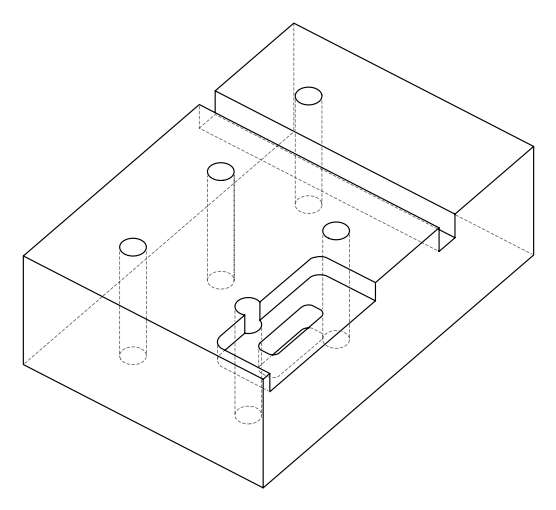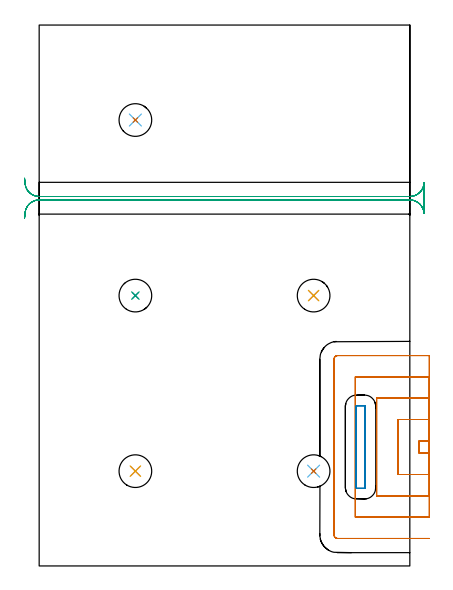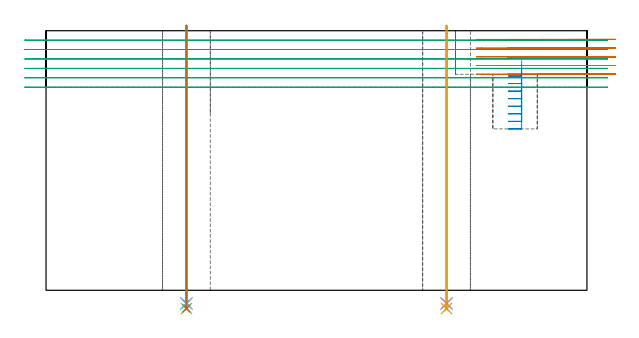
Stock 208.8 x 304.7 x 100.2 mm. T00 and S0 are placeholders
(PLAN: 13 operations, 12 tool changes, 23.1 min)
(1 MILL_OPEN_POCKET | POCKET_OPEN | UGT0201_010 | Follow Part, ap 4, ae 75% | 10.43 min | 100646 mm3)
(2 MILL_RECTANGULAR_POCKET | POCKET_RECTANGULAR_STRAIGHT | NXT0201_011 | Follow Part, ap 3, ae 75% | 2.41 min | 20391 mm3)
(3 MILL_RECTANGULAR_SLOT | SLOT_RECTANGULAR | UGT0201_010 | Follow Part, ap 4, ae 75% | 5.95 min | 81514 mm3)
(4 DRILL_THROUGH_HOLE_FROM_SOLID_MATERIAL | STEP1HOLE | UGT0301_514 | 0.43 min | 11101 mm3)
(5 DRILL_TO_ENLARGE_THROUGH_HOLE | STEP1HOLE | UGT0301_253 | 0.44 min | 15482 mm3)
(6 DRILL_THROUGH_HOLE_FROM_SOLID_MATERIAL_1 | STEP1HOLE_1 | UGT0301_514 | 0.43 min | 10848 mm3)
(7 DRILL_TO_ENLARGE_THROUGH_HOLE_1 | STEP1HOLE_1 | UGT0301_253 | 0.44 min | 14610 mm3)
(8 DRILL_THROUGH_HOLE_FROM_SOLID_MATERIAL_2 | STEP1HOLE_2 | UGT0301_514 | 0.43 min | 11115 mm3)
(9 DRILL_TO_ENLARGE_THROUGH_HOLE_2 | STEP1HOLE_2 | UGT0301_253 | 0.44 min | 15499 mm3)
(10 DRILL_THROUGH_HOLE_FROM_SOLID_MATERIAL_3 | STEP1HOLE_3 | UGT0301_514 | 0.43 min | 11122 mm3)
(11 DRILL_TO_ENLARGE_THROUGH_HOLE_3 | STEP1HOLE_3 | UGT0301_253 | 0.44 min | 15503 mm3)
(12 DRILL_THROUGH_HOLE_FROM_SOLID_MATERIAL_4 | STEP1HOLE_4 | UGT0301_514 | 0.43 min | 11109 mm3)
(13 DRILL_TO_ENLARGE_THROUGH_HOLE_4 | STEP1HOLE_4 | UGT0301_253 | 0.44 min | 15509 mm3)
(TOOL UGT0201_010 | End Mill 16 mm | D16 FL22 Z2)
(TOOL NXT0201_011 | ENDMILL 12mm [2P460-1200-NA 1630] | D12 FL38 Z6)
(TOOL UGT0301_514 | Carbide Drill 11.9 mm | D11.9 PA118 FL101 Z2)
(TOOL UGT0301_253 | Twist Drill 18.4 mm | D18.4 PA118 FL135 Z2)
(OP 1 MILL_OPEN_POCKET)
G17 G21 G94 G90
T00 M6
G54
G17 G0 G90 X219.8 Y70.5 S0 M3
G43 Z110.2 H0
Z96.84
G94 G1 X216.8 F250.
X214.1 F500.
Y63.5
X216.8
X219.8 F250.
Y82.5
X216.8
X202.1 F500.
Y51.5
X216.8
X219.8 F250.
Y94.5
X216.8
X190.1 F500.
Y39.5
X216.8
X219.8 F250.
Y106.5
X216.8
X178.1 F500.
Y27.5
X216.8
X219.8 F250.
Y118.5
X216.8
X168.1 F500.
G3 X166.1 Y116.5 R2.
G1 Y17.5
G3 X168.1 Y15.5 R2.
G1 X216.8
X219.8 F250.
G0 Y70.5 Z93.48
G1 X216.8
X214.1 F500.
Y63.5
X216.8
X219.8 F250.
Y82.5
X216.8
X202.1 F500.
Y51.5
X216.8
X219.8 F250.
Y94.5
X216.8
X190.1 F500.
Y39.5
X216.8
X219.8 F250.
Y106.5
X216.8
X178.1 F500.
Y27.5
X216.8
X219.8 F250.
Y118.5
X216.8
X168.1 F500.
G3 X166.1 Y116.5 R2.
G1 Y17.5
G3 X168.1 Y15.5 R2.
G1 X216.8
X219.8 F250.
G0 Y70.5 Z90.12
G1 X216.8
X214.1 F500.
Y63.5
X216.8
X219.8 F250.
Y82.5
X216.8
X202.1 F500.
Y51.5
X216.8
X219.8 F250.
Y94.5
X216.8
X190.1 F500.
Y39.5
X216.8
X219.8 F250.
Y106.5
X216.8
X178.1 F500.
Y27.5
X216.8
X219.8 F250.
Y118.5
X216.8
X168.1 F500.
G3 X166.1 Y116.5 R2.
G1 Y17.5
G3 X168.1 Y15.5 R2.
G1 X216.8
X219.8 F250.
G0 Y70.5 Z86.76
G1 X216.8
X214.1 F500.
Y63.5
X216.8
X219.8 F250.
Y82.5
X216.8
X202.1 F500.
Y51.5
X216.8
X219.8 F250.
Y94.5
X216.8
X190.1 F500.
Y39.5
X216.8
X219.8 F250.
Y106.5
X216.8
X178.1 F500.
Y27.5
X216.8
X219.8 F250.
Y118.5
X216.8
X168.1 F500.
G3 X166.1 Y116.5 R2.
G1 Y17.5
G3 X168.1 Y15.5 R2.
G1 X216.8
X219.8 F250.
G0 Y70.5 Z83.4
G1 X216.8
X214.1 F500.
Y63.5
X216.8
X219.8 F250.
Y82.5
X216.8
X202.1 F500.
Y51.5
X216.8
X219.8 F250.
Y94.5
X216.8
X190.1 F500.
Y39.5
X216.8
X219.8 F250.
Y106.5
X216.8
X178.1 F500.
Y27.5
X216.8
X219.8 F250.
Y118.5
X216.8
X168.1 F500.
G3 X166.1 Y116.5 R2.
G1 Y17.5
G3 X168.1 Y15.5 R2.
G1 X216.8
X219.8 F250.
G0 Z110.2
M5
M2
(OP 2 MILL_RECTANGULAR_POCKET)
G17 G21 G94 G90
T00 M6
G54
G17 G0 G90 X183.6 Y44.924 S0 M3
G43 Z110.2 H1
Z88.623
G94 G1 Y67. Z82.708 F250.
Y89.8 F500.
G3 X183.1 Y90.3 R0.5
G1 X179.
G3 X178.5 Y89.8 R0.5
G1 Y44.2
G3 X179. Y43.7 R0.5
G1 X183.1
G3 X183.6 Y44.2 R0.5
G1 Y67.
Y68.
G0 Y44.924 Z85.708
G1 Y67. Z79.792 F250.
Y89.8 F500.
G3 X183.1 Y90.3 R0.5
G1 X179.
G3 X178.5 Y89.8 R0.5
G1 Y44.2
G3 X179. Y43.7 R0.5
G1 X183.1
G3 X183.6 Y44.2 R0.5
G1 Y67.
Y68.
G0 Y44.924 Z82.792
G1 Y67. Z76.877 F250.
Y89.8 F500.
G3 X183.1 Y90.3 R0.5
G1 X179.
G3 X178.5 Y89.8 R0.5
G1 Y44.2
G3 X179. Y43.7 R0.5
G1 X183.1
G3 X183.6 Y44.2 R0.5
G1 Y67.
Y68.
G0 Y44.924 Z79.877
G1 Y67. Z73.962 F250.
Y89.8 F500.
G3 X183.1 Y90.3 R0.5
G1 X179.
G3 X178.5 Y89.8 R0.5
G1 Y44.2
G3 X179. Y43.7 R0.5
G1 X183.1
G3 X183.6 Y44.2 R0.5
G1 Y67.
Y68.
G0 Y44.924 Z76.962
G1 Y67. Z71.046 F250.
Y89.8 F500.
G3 X183.1 Y90.3 R0.5
G1 X179.
G3 X178.5 Y89.8 R0.5
G1 Y44.2
G3 X179. Y43.7 R0.5
G1 X183.1
G3 X183.6 Y44.2 R0.5
G1 Y67.
Y68.
G0 Y44.924 Z74.046
G1 Y67. Z68.131 F250.
Y89.8 F500.
G3 X183.1 Y90.3 R0.5
G1 X179.
G3 X178.5 Y89.8 R0.5
G1 Y44.2
G3 X179. Y43.7 R0.5
G1 X183.1
G3 X183.6 Y44.2 R0.5
G1 Y67.
Y68.
G0 Y44.924 Z71.131
G1 Y67. Z65.215 F250.
Y89.8 F500.
G3 X183.1 Y90.3 R0.5
G1 X179.
G3 X178.5 Y89.8 R0.5
G1 Y44.2
G3 X179. Y43.7 R0.5
G1 X183.1
G3 X183.6 Y44.2 R0.5
G1 Y67.
Y68.
G0 Y44.924 Z68.215
G1 Y67. Z62.3 F250.
Y89.8 F500.
G3 X183.1 Y90.3 R0.5
G1 X179.
G3 X178.5 Y89.8 R0.5
G1 Y44.2
G3 X179. Y43.7 R0.5
G1 X183.1
G3 X183.6 Y44.2 R0.5
G1 Y67.
Y68.
G0 Z110.2
M5
M2
(OP 3 MILL_RECTANGULAR_SLOT)
G17 G21 G94 G90
T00 M6
G54
G17 G0 G90 X-8.23 Y195.903 S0 M3
G43 Z110.2 H0
Z96.567
G94 G1 X-7.97 Y198.892 F250.
G2 X0. Y206.2 R8. F500.
G1 X208.8
G2 X216.79 Y198.6 R8.
G1 X216.8
Y215.7
X216.79
G2 X208.8 Y208.1 R8.
G1 X0.
G2 X-7.97 Y215.408 R8.
G1 X-8.23 Y218.397 F250.
G0 Y195.903 Z92.933
G1 X-7.97 Y198.892
G2 X0. Y206.2 R8. F500.
G1 X208.8
G2 X216.79 Y198.6 R8.
G1 X216.8
Y215.7
X216.79
G2 X208.8 Y208.1 R8.
G1 X0.
G2 X-7.97 Y215.408 R8.
G1 X-8.23 Y218.397 F250.
G0 Y195.903 Z89.3
G1 X-7.97 Y198.892
G2 X0. Y206.2 R8. F500.
G1 X208.8
G2 X216.79 Y198.6 R8.
G1 X216.8
Y215.7
X216.79
G2 X208.8 Y208.1 R8.
G1 X0.
G2 X-7.97 Y215.408 R8.
G1 X-8.23 Y218.397 F250.
G0 Y195.903 Z85.667
G1 X-7.97 Y198.892
G2 X0. Y206.2 R8. F500.
G1 X208.8
G2 X216.79 Y198.6 R8.
G1 X216.8
Y215.7
X216.79
G2 X208.8 Y208.1 R8.
G1 X0.
G2 X-7.97 Y215.408 R8.
G1 X-8.23 Y218.397 F250.
G0 Y195.903 Z82.033
G1 X-7.97 Y198.892
G2 X0. Y206.2 R8. F500.
G1 X208.8
G2 X216.79 Y198.6 R8.
G1 X216.8
Y215.7
X216.79
G2 X208.8 Y208.1 R8.
G1 X0.
G2 X-7.97 Y215.408 R8.
G1 X-8.23 Y218.397 F250.
G0 Y195.903 Z78.4
G1 X-7.97 Y198.892
G2 X0. Y206.2 R8. F500.
G1 X208.8
G2 X216.79 Y198.6 R8.
G1 X216.8
Y215.7
X216.79
G2 X208.8 Y208.1 R8.
G1 X0.
G2 X-7.97 Y215.408 R8.
G1 X-8.23 Y218.397 F250.
G0 Z110.2
M5
M2
(OP 4 DRILL_THROUGH_HOLE_FROM_SOLID_MATERIAL)
G17 G21 G94 G90
T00 M6
G54
G17 G0 G90 X54.2 Y53.4 S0 M3
G43 Z110.2 H0
G94 G81 G98 Z-5.075 F250. R102.2
G80
M5
M2
(OP 5 DRILL_TO_ENLARGE_THROUGH_HOLE)
G17 G21 G94 G90
T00 M6
G54
G17 G0 G90 X54.2 Y53.4 S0 M3
G43 Z110.2 H0
G94 G73 G98 Z-7.028 F250. Q17.871 R102.2
G80
M5
M2
(OP 6 DRILL_THROUGH_HOLE_FROM_SOLID_MATERIAL_1)
G17 G21 G94 G90
T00 M6
G54
G17 G0 G90 X154.6 Y53.4 S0 M3
G43 Z110.2 H0
G94 G81 G98 Z-5.075 F250. R102.2
G80
M5
M2
(OP 7 DRILL_TO_ENLARGE_THROUGH_HOLE_1)
G17 G21 G94 G90
T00 M6
G54
G17 G0 G90 X154.6 Y53.4 S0 M3
G43 Z110.2 H0
G94 G73 G98 Z-7.028 F250. Q17.871 R102.2
G80
M5
M2
(OP 8 DRILL_THROUGH_HOLE_FROM_SOLID_MATERIAL_2)
G17 G21 G94 G90
T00 M6
G54
G17 G0 G90 X54.2 Y152.3 S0 M3
G43 Z110.2 H0
G94 G81 G98 Z-5.075 F250. R102.2
G80
M5
M2
(OP 9 DRILL_TO_ENLARGE_THROUGH_HOLE_2)
G17 G21 G94 G90
T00 M6
G54
G17 G0 G90 X54.2 Y152.3 S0 M3
G43 Z110.2 H0
G94 G73 G98 Z-7.028 F250. Q17.871 R102.2
G80
M5
M2
(OP 10 DRILL_THROUGH_HOLE_FROM_SOLID_MATERIAL_3)
G17 G21 G94 G90
T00 M6
G54
G17 G0 G90 X154.6 Y152.3 S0 M3
G43 Z110.2 H0
G94 G81 G98 Z-5.075 F250. R102.2
G80
M5
M2
(OP 11 DRILL_TO_ENLARGE_THROUGH_HOLE_3)
G17 G21 G94 G90
T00 M6
G54
G17 G0 G90 X154.6 Y152.3 S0 M3
G43 Z110.2 H0
G94 G73 G98 Z-7.028 F250. Q17.871 R102.2
G80
M5
M2
(OP 12 DRILL_THROUGH_HOLE_FROM_SOLID_MATERIAL_4)
G17 G21 G94 G90
T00 M6
G54
G17 G0 G90 X54.2 Y251.2 S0 M3
G43 Z110.2 H0
G94 G81 G98 Z-5.075 F250. R102.2
G80
M5
M2
(OP 13 DRILL_TO_ENLARGE_THROUGH_HOLE_4)
G17 G21 G94 G90
T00 M6
G54
G17 G0 G90 X54.2 Y251.2 S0 M3
G43 Z110.2 H0
G94 G73 G98 Z-7.028 F250. Q17.871 R102.2
G80
M5
M2
